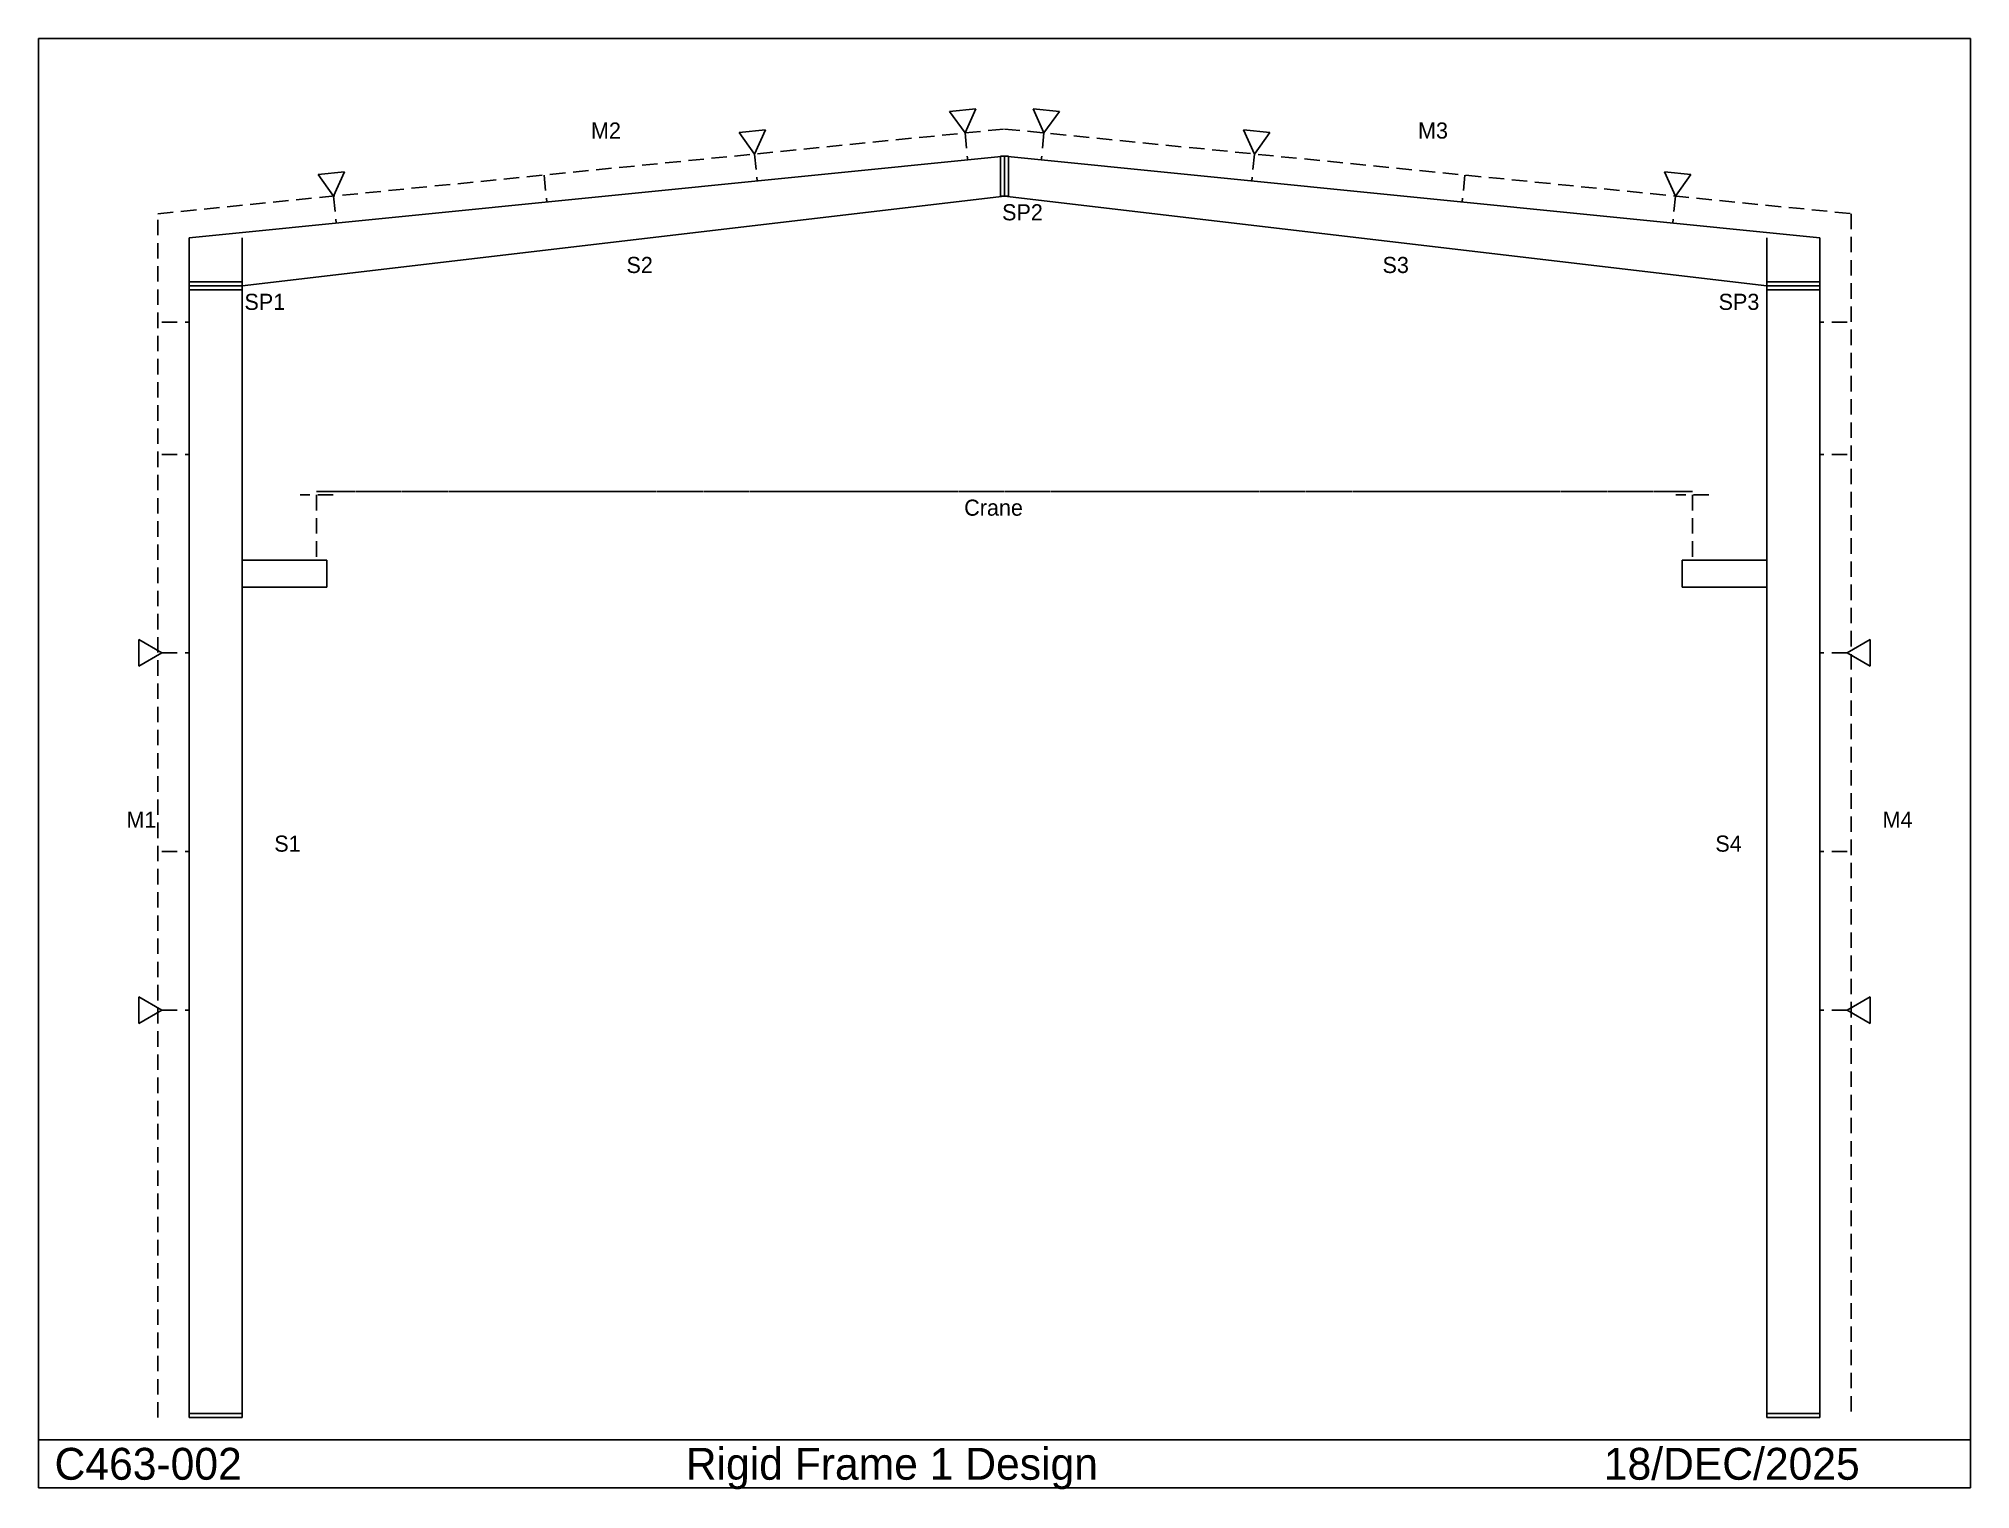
# Model space of a CAD drawing. Extents: x -902 to 13702, y -542 to 10423.
import ezdxf

# ---------------------------------------------------------------- set-up
doc = ezdxf.new("R2010")
doc.units = 0
doc.linetypes.add('CONTIN', pattern=[0])
doc.linetypes.add('DASHED', pattern=[175.23, 116.82, -58.41])
doc.layers.get('0').update_dxf_attribs({"linetype": 'CONTIN'})
for name, color, linetype in [('1', 7, 'CONTIN'), ('10', 7, 'CONTIN'), ('16', 7, 'CONTIN'), ('21', 7, 'CONTIN'), ('3', 7, 'CONTIN'), ('5', 5, 'DASHED'), ('8', 5, 'DASHED'), ('9', 7, 'CONTIN')]:
    doc.layers.add(name, color=color, linetype=linetype)

msp = doc.modelspace()

# ---------------------------------------------------------------- linework, layer by layer
for p, q in [((13701.624, 10422.977), (-901.624, 10422.977)), ((-901.624, 10422.977), (-901.624, -529.46)), ((13701.624, -529.46), (13701.624, 10422.977)), ((-901.624, -168.029), (13701.624, -168.029)), ((-901.624, -529.46), (13701.624, -529.46))]:
    msp.add_line(p, q)
at = {"layer": '1'}
for p, q in [((236, 8917.577), (6400, 9533.978)), ((6400, 9533.978), (12564, 8917.577)), ((636, 8555.583), (6400, 9232.481)), ((6400, 9232.481), (12164, 8555.582)), ((236, 0), (236, 8917.577)), ((12564, 8917.577), (12564, 0)), ((636, 0), (636, 8555.583)), ((12164, 8555.582), (12164, 0)), ((236, 0), (636, 0)), ((236, 0), (636, 0)), ((12564, 0), (12164, 0))]:
    msp.add_line(p, q, dxfattribs=at)
at = {"layer": '10'}
for p, q in [((636, 8555.583), (636, 8917.378)), ((12164, 8555.582), (12164, 8917.378)), ((1276.2, 6480), (644.002, 6480)), ((1276.2, 6480), (1276.2, 6276.8)), ((11523.8, 6480), (12156.002, 6480)), ((11523.8, 6480), (11523.8, 6276.8)), ((1276.2, 6276.8), (644.002, 6276.8)), ((11523.8, 6276.8), (12156.002, 6276.8))]:
    msp.add_line(p, q, dxfattribs=at)
at = {"layer": '3'}
for p, q in [((6184.218, 9893.508), (5984.064, 9873.502)), ((6101.469, 9710.147), (5984.064, 9873.502)), ((6101.469, 9710.147), (6184.218, 9893.508)), ((6698.511, 9710.148), (6615.779, 9893.517)), ((6815.931, 9873.492), (6615.779, 9893.517)), ((6698.511, 9710.148), (6815.931, 9873.492)), ((4593.153, 9734.401), (4393, 9714.396)), ((4510.404, 9551.04), (4393, 9714.396)), ((4510.404, 9551.04), (4593.153, 9734.401)), ((8289.575, 9551.042), (8206.844, 9734.411)), ((8406.995, 9714.386), (8206.844, 9734.411)), ((8289.575, 9551.042), (8406.995, 9714.386)), ((1411.024, 9416.188), (1210.871, 9396.182)), ((1328.275, 9232.827), (1210.871, 9396.182)), ((1328.275, 9232.827), (1411.024, 9416.188)), ((11471.704, 9232.83), (11388.972, 9416.198)), ((11589.124, 9396.174), (11388.972, 9416.198)), ((11471.704, 9232.83), (11589.124, 9396.174)), ((-144.215, 5880.583), (-144.224, 5679.433)), ((30.002, 5780), (-144.215, 5880.583)), ((12769.997, 5780), (12944.224, 5880.567)), ((12944.214, 5679.417), (12944.224, 5880.567)), ((30.002, 5780), (-144.224, 5679.433)), ((12769.997, 5780), (12944.214, 5679.417)), ((-144.216, 3180.584), (-144.225, 2979.433)), ((30.001, 3080), (-144.225, 2979.433)), ((30.001, 3080), (-144.216, 3180.584)), ((12769.999, 3080), (12944.226, 3180.567)), ((12769.999, 3080), (12944.217, 2979.417)), ((12944.217, 2979.417), (12944.226, 3180.567))]:
    msp.add_line(p, q, dxfattribs=at)
at = {"layer": '5'}
for p, q in [((6101.469, 9710.147), (6121.688, 9507.955)), ((6698.511, 9710.148), (6678.292, 9507.957)), ((4510.404, 9551.04), (4530.623, 9348.849)), ((8289.575, 9551.042), (8269.356, 9348.851)), ((2919.339, 9391.934), (2939.559, 9189.742)), ((9880.64, 9391.936), (9860.42, 9189.744)), ((1328.275, 9232.827), (1348.494, 9030.636)), ((11471.704, 9232.83), (11451.484, 9030.638)), ((30.003, 8280), (230.003, 8280)), ((12769.997, 8280), (12569.997, 8280)), ((30.002, 7280), (230.002, 7280)), ((12769.997, 7280), (12569.997, 7280)), ((30.002, 5780), (230.002, 5780)), ((12769.997, 5780), (12569.997, 5780)), ((30.001, 4280), (230.001, 4280)), ((12769.999, 4280), (12569.998, 4280)), ((30.001, 3080), (230.001, 3080)), ((12769.999, 3080), (12569.998, 3080))]:
    msp.add_line(p, q, dxfattribs=at)
at = {"layer": '8'}
for p, q in [((0, 9100), (6400, 9740)), ((6400, 9740), (12800, 9100)), ((0, 0), (0, 9100)), ((12800, 9100), (12800, 0)), ((1325, 6974.6), (1075, 6974.6)), ((1200, 7000), (11600, 7000)), ((11600, 7000), (1200, 7000)), ((1200, 7000), (1200, 7000)), ((1200, 7000), (11600, 7000)), ((11600, 7000), (1200, 7000)), ((1200, 7000), (1200, 7000)), ((1200, 6974.6), (1200, 6480)), ((11725, 6974.6), (11474.999, 6974.6)), ((11600, 7000), (11600, 7000)), ((11600, 7000), (11600, 7000)), ((11600, 6974.6), (11600, 6480))]:
    msp.add_line(p, q, dxfattribs=at)
at = {"layer": '9'}
for p, q in [((6369.52, 9533.978), (6430.48, 9533.978)), ((6369.52, 9232.481), (6369.52, 9533.978)), ((6400, 9533.978), (6400, 9232.481)), ((6430.48, 9232.481), (6430.48, 9533.978)), ((6369.52, 9232.481), (6430.48, 9232.481)), ((236, 8525.103), (236, 8586.062)), ((636, 8586.062), (236, 8586.062)), ((236, 8555.583), (636, 8555.583)), ((636, 8525.103), (236, 8525.103)), ((636, 8525.103), (636, 8586.062)), ((12164, 8586.062), (12164, 8525.102)), ((12164, 8586.062), (12564, 8586.062)), ((12564, 8555.582), (12164, 8555.582)), ((12164, 8525.102), (12564, 8525.102)), ((12564, 8586.062), (12564, 8525.102)), ((236, 30.48), (636, 30.48)), ((236, 0), (236, 30.48)), ((236, 0), (636, 0)), ((636, 0), (636, 30.48)), ((12564, 30.48), (12164, 30.48)), ((12164, 0), (12164, 30.48)), ((12564, 0), (12164, 0)), ((12564, 0), (12564, 30.48))]:
    msp.add_line(p, q, dxfattribs=at)

# ---------------------------------------------------------------- texts
for s, p in [('C463-002', (-781.147, -469.221)), ('Rigid Frame 1 Design', (3990.464, -469.221)), ('18/DEC/2025', (10930.657, -469.221))]:
    msp.add_text(s, height=240.954).set_placement(p)
at = {"layer": '16'}
for s, p in [('M2', (3273.836, 9667.415)), ('M3', (9526.163, 9667.415)), ('SP2', (6381.803, 9049.602)), ('S2', (3542.263, 8651.402)), ('S3', (9257.737, 8651.401)), ('SP1', (654.197, 8372.702)), ('SP3', (11798.24, 8372.702)), ('M1', (-237.84, 4458.789)), ('M4', (13037.84, 4458.789)), ('S1', (879.84, 4277.792)), ('S4', (11773.856, 4277.791))]:
    msp.add_text(s, height=121.92, dxfattribs=at).set_placement(p)
at = {"layer": '21'}
msp.add_text('Crane', height=121.92, dxfattribs=at).set_placement((6095.2, 6817.12))
msp.add_text('Crane', height=121.92, dxfattribs=at).set_placement((6095.2, 6817.12))

doc.saveas('drawing.dxf')
